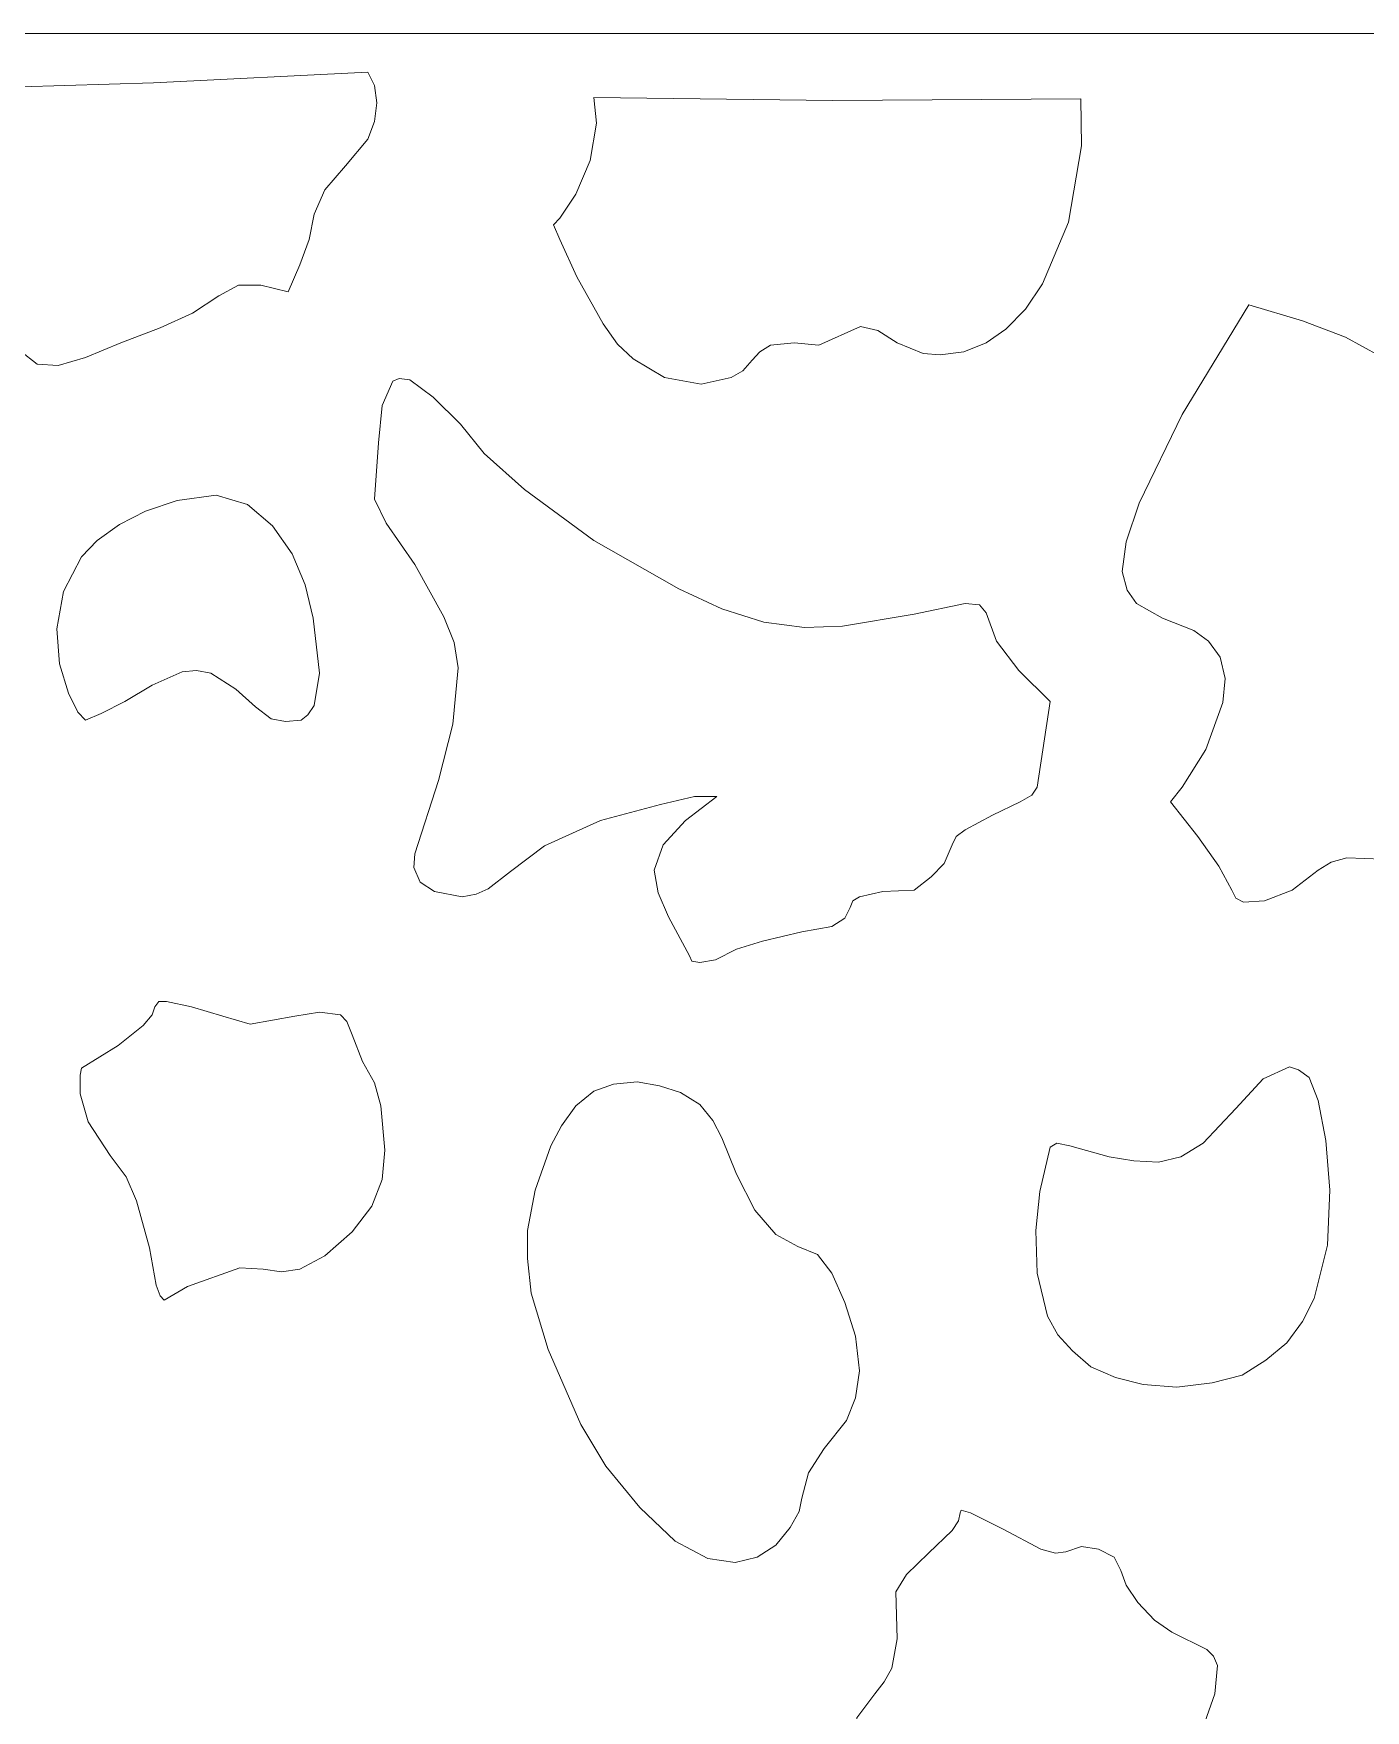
# Model space of a CAD drawing. Header units: centimetres. Extents: x 14.6 to 27.5, y -9.5 to 9.4.
# Drawn here: x 16.369 to 18.731, y 6.43 to 9.406 of the extents above; entities that cross this region are included whole.
import ezdxf

# ---------------------------------------------------------------- set-up
doc = ezdxf.new("R2010")
doc.units = ezdxf.units.CM
doc.header["$MEASUREMENT"] = 0
doc.layers.add('layer 1', color=7, linetype='Continuous')

msp = doc.modelspace()

# ---------------------------------------------------------------- linework, layer by layer
at = {"layer": 'layer 1', "color": 7, "lineweight": 9}
for points, knots in [([(20.90325, -9.49904), (20.90325, -9.49904), (14.60139, -9.50001), (14.60139, -9.50001), (14.60139, -9.50001), (14.60139, -9.50001), (14.60139, 9.40559), (14.60139, 9.40559), (14.60139, 9.40559), (14.60139, 9.40559), (20.90325, 9.40559), (20.90325, 9.40559), (20.90325, 9.40559), (20.90325, 9.40559), (20.90325, -9.49904), (20.90325, -9.49904)], [0, 0, 0, 0, 0.2, 0.2, 0.2, 0.2, 0.4, 0.4, 0.4, 0.4, 0.6, 0.6, 0.6, 0.6, 1, 1, 1, 1]), ([(16.96179, 9.33722), (16.96179, 9.33722), (16.97334, 9.31339), (16.97334, 9.31339), (16.97334, 9.31339), (16.97334, 9.31339), (16.97789, 9.2824), (16.97789, 9.2824), (16.97789, 9.2824), (16.97789, 9.2824), (16.97334, 9.24927), (16.97334, 9.24927), (16.97334, 9.24927), (16.97334, 9.24927), (16.96179, 9.21828), (16.96179, 9.21828), (16.96179, 9.21828), (16.96179, 9.21828), (16.92222, 9.17082), (16.92222, 9.17082), (16.92222, 9.17082), (16.92222, 9.17082), (16.88511, 9.12801), (16.88511, 9.12801), (16.88511, 9.12801), (16.88511, 9.12801), (16.86656, 9.08521), (16.86656, 9.08521), (16.86656, 9.08521), (16.86656, 9.08521), (16.85745, 9.04007), (16.85745, 9.04007), (16.85745, 9.04007), (16.85745, 9.04007), (16.841, 8.99494), (16.841, 8.99494), (16.841, 8.99494), (16.841, 8.99494), (16.82034, 8.94748), (16.82034, 8.94748), (16.82034, 8.94748), (16.82034, 8.94748), (16.77168, 8.9593), (16.77168, 8.9593), (16.77168, 8.9593), (16.77168, 8.9593), (16.73212, 8.9593), (16.73212, 8.9593), (16.73212, 8.9593), (16.73212, 8.9593), (16.69746, 8.94031), (16.69746, 8.94031), (16.69746, 8.94031), (16.69746, 8.94031), (16.65089, 8.90932), (16.65089, 8.90932), (16.65089, 8.90932), (16.65089, 8.90932), (16.59313, 8.88317), (16.59313, 8.88317), (16.59313, 8.88317), (16.59313, 8.88317), (16.52346, 8.85702), (16.52346, 8.85702), (16.52346, 8.85702), (16.52346, 8.85702), (16.46079, 8.83087), (16.46079, 8.83087), (16.46079, 8.83087), (16.46079, 8.83087), (16.41212, 8.81673), (16.41212, 8.81673), (16.41212, 8.81673), (16.41212, 8.81673), (16.37501, 8.81906), (16.37501, 8.81906), (16.37501, 8.81906), (16.37501, 8.81906), (16.3449, 8.84288), (16.3449, 8.84288), (16.3449, 8.84288), (16.3449, 8.84288), (16.31725, 8.8762), (16.31725, 8.8762), (16.31725, 8.8762), (16.31725, 8.8762), (16.29624, 8.91416), (16.29624, 8.91416), (16.29624, 8.91416), (16.29624, 8.91416), (16.28714, 8.95213), (16.28714, 8.95213), (16.28714, 8.95213), (16.28714, 8.95213), (16.26613, 9.30855), (16.26613, 9.30855), (16.26613, 9.30855), (16.26613, 9.30855), (16.58122, 9.31804), (16.58122, 9.31804), (16.58122, 9.31804), (16.58122, 9.31804), (16.96179, 9.33722), (16.96179, 9.33722)], [0, 0, 0, 0, 0.037037, 0.037037, 0.037037, 0.037037, 0.0740741, 0.0740741, 0.0740741, 0.0740741, 0.1111111, 0.1111111, 0.1111111, 0.1111111, 0.1481481, 0.1481481, 0.1481481, 0.1481481, 0.1851852, 0.1851852, 0.1851852, 0.1851852, 0.2222222, 0.2222222, 0.2222222, 0.2222222, 0.2592593, 0.2592593, 0.2592593, 0.2592593, 0.2962963, 0.2962963, 0.2962963, 0.2962963, 0.3333333, 0.3333333, 0.3333333, 0.3333333, 0.3703704, 0.3703704, 0.3703704, 0.3703704, 0.4074074, 0.4074074, 0.4074074, 0.4074074, 0.4444444, 0.4444444, 0.4444444, 0.4444444, 0.4814815, 0.4814815, 0.4814815, 0.4814815, 0.5185185, 0.5185185, 0.5185185, 0.5185185, 0.5555556, 0.5555556, 0.5555556, 0.5555556, 0.5925926, 0.5925926, 0.5925926, 0.5925926, 0.6296296, 0.6296296, 0.6296296, 0.6296296, 0.6666667, 0.6666667, 0.6666667, 0.6666667, 0.7037037, 0.7037037, 0.7037037, 0.7037037, 0.7407407, 0.7407407, 0.7407407, 0.7407407, 0.7777778, 0.7777778, 0.7777778, 0.7777778, 0.8148148, 0.8148148, 0.8148148, 0.8148148, 0.8518519, 0.8518519, 0.8518519, 0.8518519, 0.8888889, 0.8888889, 0.8888889, 0.8888889, 0.9259259, 0.9259259, 0.9259259, 0.9259259, 1, 1, 1, 1]), ([(18.22636, 9.28976), (18.22636, 9.28976), (18.22776, 9.20647), (18.22776, 9.20647), (18.22776, 9.20647), (18.22776, 9.20647), (18.2043, 9.07107), (18.2043, 9.07107), (18.2043, 9.07107), (18.2043, 9.07107), (18.15809, 8.96162), (18.15809, 8.96162), (18.15809, 8.96162), (18.15809, 8.96162), (18.12798, 8.91649), (18.12798, 8.91649), (18.12798, 8.91649), (18.12798, 8.91649), (18.09332, 8.88085), (18.09332, 8.88085), (18.09332, 8.88085), (18.09332, 8.88085), (18.05831, 8.85702), (18.05831, 8.85702), (18.05831, 8.85702), (18.05831, 8.85702), (18.0191, 8.84056), (18.0191, 8.84056), (18.0191, 8.84056), (18.0191, 8.84056), (17.97708, 8.83571), (17.97708, 8.83571), (17.97708, 8.83571), (17.97708, 8.83571), (17.94698, 8.83804), (17.94698, 8.83804), (17.94698, 8.83804), (17.94698, 8.83804), (17.90076, 8.85702), (17.90076, 8.85702), (17.90076, 8.85702), (17.90076, 8.85702), (17.8661, 8.87852), (17.8661, 8.87852), (17.8661, 8.87852), (17.8661, 8.87852), (17.83564, 8.88569), (17.83564, 8.88569), (17.83564, 8.88569), (17.83564, 8.88569), (17.76142, 8.85237), (17.76142, 8.85237), (17.76142, 8.85237), (17.76142, 8.85237), (17.71766, 8.85702), (17.71766, 8.85702), (17.71766, 8.85702), (17.71766, 8.85702), (17.67565, 8.85237), (17.67565, 8.85237), (17.67565, 8.85237), (17.67565, 8.85237), (17.65709, 8.84056), (17.65709, 8.84056), (17.65709, 8.84056), (17.65709, 8.84056), (17.64344, 8.82622), (17.64344, 8.82622), (17.64344, 8.82622), (17.64344, 8.82622), (17.62698, 8.80724), (17.62698, 8.80724), (17.62698, 8.80724), (17.62698, 8.80724), (17.60633, 8.79523), (17.60633, 8.79523), (17.60633, 8.79523), (17.60633, 8.79523), (17.55276, 8.78341), (17.55276, 8.78341), (17.55276, 8.78341), (17.55276, 8.78341), (17.48799, 8.79523), (17.48799, 8.79523), (17.48799, 8.79523), (17.48799, 8.79523), (17.43232, 8.82855), (17.43232, 8.82855), (17.43232, 8.82855), (17.43232, 8.82855), (17.40467, 8.8547), (17.40467, 8.8547), (17.40467, 8.8547), (17.40467, 8.8547), (17.37911, 8.89034), (17.37911, 8.89034), (17.37911, 8.89034), (17.37911, 8.89034), (17.33254, 8.97363), (17.33254, 8.97363), (17.33254, 8.97363), (17.33254, 8.97363), (17.30244, 9.04007), (17.30244, 9.04007), (17.30244, 9.04007), (17.30244, 9.04007), (17.29088, 9.06622), (17.29088, 9.06622), (17.29088, 9.06622), (17.29088, 9.06622), (17.30244, 9.07804), (17.30244, 9.07804), (17.30244, 9.07804), (17.30244, 9.07804), (17.33044, 9.12085), (17.33044, 9.12085), (17.33044, 9.12085), (17.33044, 9.12085), (17.356, 9.18032), (17.356, 9.18032), (17.356, 9.18032), (17.356, 9.18032), (17.36755, 9.24676), (17.36755, 9.24676), (17.36755, 9.24676), (17.36755, 9.24676), (17.36265, 9.29189), (17.36265, 9.29189), (17.36265, 9.29189), (17.36265, 9.29189), (17.78663, 9.28685), (17.78663, 9.28685), (17.78663, 9.28685), (17.78663, 9.28685), (18.22636, 9.28976), (18.22636, 9.28976)], [0, 0, 0, 0, 0.0285714, 0.0285714, 0.0285714, 0.0285714, 0.0571429, 0.0571429, 0.0571429, 0.0571429, 0.0857143, 0.0857143, 0.0857143, 0.0857143, 0.1142857, 0.1142857, 0.1142857, 0.1142857, 0.1428571, 0.1428571, 0.1428571, 0.1428571, 0.1714286, 0.1714286, 0.1714286, 0.1714286, 0.2, 0.2, 0.2, 0.2, 0.2285714, 0.2285714, 0.2285714, 0.2285714, 0.2571429, 0.2571429, 0.2571429, 0.2571429, 0.2857143, 0.2857143, 0.2857143, 0.2857143, 0.3142857, 0.3142857, 0.3142857, 0.3142857, 0.3428571, 0.3428571, 0.3428571, 0.3428571, 0.3714286, 0.3714286, 0.3714286, 0.3714286, 0.4, 0.4, 0.4, 0.4, 0.4285714, 0.4285714, 0.4285714, 0.4285714, 0.4571429, 0.4571429, 0.4571429, 0.4571429, 0.4857143, 0.4857143, 0.4857143, 0.4857143, 0.5142857, 0.5142857, 0.5142857, 0.5142857, 0.5428571, 0.5428571, 0.5428571, 0.5428571, 0.5714286, 0.5714286, 0.5714286, 0.5714286, 0.6, 0.6, 0.6, 0.6, 0.6285714, 0.6285714, 0.6285714, 0.6285714, 0.6571429, 0.6571429, 0.6571429, 0.6571429, 0.6857143, 0.6857143, 0.6857143, 0.6857143, 0.7142857, 0.7142857, 0.7142857, 0.7142857, 0.7428571, 0.7428571, 0.7428571, 0.7428571, 0.7714286, 0.7714286, 0.7714286, 0.7714286, 0.8, 0.8, 0.8, 0.8, 0.8285714, 0.8285714, 0.8285714, 0.8285714, 0.8571429, 0.8571429, 0.8571429, 0.8571429, 0.8857143, 0.8857143, 0.8857143, 0.8857143, 0.9142857, 0.9142857, 0.9142857, 0.9142857, 0.9428571, 0.9428571, 0.9428571, 0.9428571, 1, 1, 1, 1]), ([(18.47353, 8.29915), (18.47353, 8.29915), (18.45252, 8.32763), (18.45252, 8.32763), (18.45252, 8.32763), (18.45252, 8.32763), (18.42697, 8.34661), (18.42697, 8.34661), (18.42697, 8.34661), (18.42697, 8.34661), (18.3713, 8.36811), (18.3713, 8.36811), (18.3713, 8.36811), (18.3713, 8.36811), (18.32509, 8.39426), (18.32509, 8.39426), (18.32509, 8.39426), (18.32509, 8.39426), (18.30863, 8.41789), (18.30863, 8.41789), (18.30863, 8.41789), (18.30863, 8.41789), (18.29953, 8.45121), (18.29953, 8.45121), (18.29953, 8.45121), (18.29953, 8.45121), (18.30653, 8.50351), (18.30653, 8.50351), (18.30653, 8.50351), (18.30653, 8.50351), (18.32964, 8.57247), (18.32964, 8.57247), (18.32964, 8.57247), (18.32964, 8.57247), (18.40631, 8.72937), (18.40631, 8.72937), (18.40631, 8.72937), (18.40631, 8.72937), (18.5243, 8.92424), (18.5243, 8.92424), (18.5243, 8.92424), (18.5243, 8.92424), (18.61952, 8.89557), (18.61952, 8.89557), (18.61952, 8.89557), (18.61952, 8.89557), (18.69585, 8.86709), (18.69585, 8.86709), (18.69585, 8.86709), (18.69585, 8.86709), (18.75641, 8.83378), (18.75641, 8.83378), (18.75641, 8.83378), (18.75641, 8.83378), (18.79352, 8.79581), (18.79352, 8.79581), (18.79352, 8.79581), (18.79352, 8.79581), (18.83274, 8.75068), (18.83274, 8.75068), (18.83274, 8.75068), (18.83274, 8.75068), (18.86074, 8.69121), (18.86074, 8.69121), (18.86074, 8.69121), (18.86074, 8.69121), (18.86985, 8.62477), (18.86985, 8.62477), (18.86985, 8.62477), (18.86985, 8.62477), (18.86985, 8.29431), (18.86985, 8.29431), (18.86985, 8.29431), (18.86985, 8.29431), (18.86985, 8.22554), (18.86985, 8.22554), (18.86985, 8.22554), (18.86985, 8.22554), (18.86284, 8.17324), (18.86284, 8.17324), (18.86284, 8.17324), (18.86284, 8.17324), (18.84429, 8.13993), (18.84429, 8.13993), (18.84429, 8.13993), (18.84429, 8.13993), (18.83274, 8.13276), (18.83274, 8.13276), (18.83274, 8.13276), (18.83274, 8.13276), (18.81663, 8.13276), (18.81663, 8.13276), (18.81663, 8.13276), (18.81663, 8.13276), (18.79107, 8.1376), (18.79107, 8.1376), (18.79107, 8.1376), (18.79107, 8.1376), (18.80018, 8.12579), (18.80018, 8.12579), (18.80018, 8.12579), (18.80018, 8.12579), (18.80963, 8.08763), (18.80963, 8.08763), (18.80963, 8.08763), (18.80963, 8.08763), (18.82818, 8.03784), (18.82818, 8.03784), (18.82818, 8.03784), (18.82818, 8.03784), (18.85584, 7.98787), (18.85584, 7.98787), (18.85584, 7.98787), (18.85584, 7.98787), (18.87685, 7.94506), (18.87685, 7.94506), (18.87685, 7.94506), (18.87685, 7.94506), (18.8744, 7.93072), (18.8744, 7.93072), (18.8744, 7.93072), (18.8744, 7.93072), (18.86074, 7.92608), (18.86074, 7.92608), (18.86074, 7.92608), (18.86074, 7.92608), (18.81663, 7.93072), (18.81663, 7.93072), (18.81663, 7.93072), (18.81663, 7.93072), (18.76096, 7.94041), (18.76096, 7.94041), (18.76096, 7.94041), (18.76096, 7.94041), (18.6983, 7.94273), (18.6983, 7.94273), (18.6983, 7.94273), (18.6983, 7.94273), (18.67064, 7.93557), (18.67064, 7.93557), (18.67064, 7.93557), (18.67064, 7.93557), (18.64718, 7.92123), (18.64718, 7.92123), (18.64718, 7.92123), (18.64718, 7.92123), (18.60097, 7.88559), (18.60097, 7.88559), (18.60097, 7.88559), (18.60097, 7.88559), (18.5523, 7.86661), (18.5523, 7.86661), (18.5523, 7.86661), (18.5523, 7.86661), (18.51519, 7.86428), (18.51519, 7.86428), (18.51519, 7.86428), (18.51519, 7.86428), (18.50119, 7.87145), (18.50119, 7.87145), (18.50119, 7.87145), (18.50119, 7.87145), (18.49419, 7.88559), (18.49419, 7.88559), (18.49419, 7.88559), (18.49419, 7.88559), (18.47108, 7.9284), (18.47108, 7.9284), (18.47108, 7.9284), (18.47108, 7.9284), (18.43397, 7.9807), (18.43397, 7.9807), (18.43397, 7.9807), (18.43397, 7.9807), (18.3853, 8.04249), (18.3853, 8.04249), (18.3853, 8.04249), (18.3853, 8.04249), (18.40631, 8.06864), (18.40631, 8.06864), (18.40631, 8.06864), (18.40631, 8.06864), (18.44797, 8.13528), (18.44797, 8.13528), (18.44797, 8.13528), (18.44797, 8.13528), (18.47808, 8.21838), (18.47808, 8.21838), (18.47808, 8.21838), (18.47808, 8.21838), (18.48263, 8.26119), (18.48263, 8.26119), (18.48263, 8.26119), (18.48263, 8.26119), (18.47353, 8.29915), (18.47353, 8.29915)], [0, 0, 0, 0, 0.02, 0.02, 0.02, 0.02, 0.04, 0.04, 0.04, 0.04, 0.06, 0.06, 0.06, 0.06, 0.08, 0.08, 0.08, 0.08, 0.1, 0.1, 0.1, 0.1, 0.12, 0.12, 0.12, 0.12, 0.14, 0.14, 0.14, 0.14, 0.16, 0.16, 0.16, 0.16, 0.18, 0.18, 0.18, 0.18, 0.2, 0.2, 0.2, 0.2, 0.22, 0.22, 0.22, 0.22, 0.24, 0.24, 0.24, 0.24, 0.26, 0.26, 0.26, 0.26, 0.28, 0.28, 0.28, 0.28, 0.3, 0.3, 0.3, 0.3, 0.32, 0.32, 0.32, 0.32, 0.34, 0.34, 0.34, 0.34, 0.36, 0.36, 0.36, 0.36, 0.38, 0.38, 0.38, 0.38, 0.4, 0.4, 0.4, 0.4, 0.42, 0.42, 0.42, 0.42, 0.44, 0.44, 0.44, 0.44, 0.46, 0.46, 0.46, 0.46, 0.48, 0.48, 0.48, 0.48, 0.5, 0.5, 0.5, 0.5, 0.52, 0.52, 0.52, 0.52, 0.54, 0.54, 0.54, 0.54, 0.56, 0.56, 0.56, 0.56, 0.58, 0.58, 0.58, 0.58, 0.6, 0.6, 0.6, 0.6, 0.62, 0.62, 0.62, 0.62, 0.64, 0.64, 0.64, 0.64, 0.66, 0.66, 0.66, 0.66, 0.68, 0.68, 0.68, 0.68, 0.7, 0.7, 0.7, 0.7, 0.72, 0.72, 0.72, 0.72, 0.74, 0.74, 0.74, 0.74, 0.76, 0.76, 0.76, 0.76, 0.78, 0.78, 0.78, 0.78, 0.8, 0.8, 0.8, 0.8, 0.82, 0.82, 0.82, 0.82, 0.84, 0.84, 0.84, 0.84, 0.86, 0.86, 0.86, 0.86, 0.88, 0.88, 0.88, 0.88, 0.9, 0.9, 0.9, 0.9, 0.92, 0.92, 0.92, 0.92, 0.94, 0.94, 0.94, 0.94, 0.96, 0.96, 0.96, 0.96, 1, 1, 1, 1]), ([(16.97334, 8.57964), (16.97334, 8.57964), (16.99399, 8.53683), (16.99399, 8.53683), (16.99399, 8.53683), (16.99399, 8.53683), (17.04511, 8.46322), (17.04511, 8.46322), (17.04511, 8.46322), (17.04511, 8.46322), (17.09622, 8.37043), (17.09622, 8.37043), (17.09622, 8.37043), (17.09622, 8.37043), (17.11478, 8.3253), (17.11478, 8.3253), (17.11478, 8.3253), (17.11478, 8.3253), (17.12178, 8.28017), (17.12178, 8.28017), (17.12178, 8.28017), (17.12178, 8.28017), (17.11233, 8.18041), (17.11233, 8.18041), (17.11233, 8.18041), (17.11233, 8.18041), (17.08677, 8.08046), (17.08677, 8.08046), (17.08677, 8.08046), (17.08677, 8.08046), (17.04511, 7.9499), (17.04511, 7.9499), (17.04511, 7.9499), (17.04511, 7.9499), (17.04301, 7.92608), (17.04301, 7.92608), (17.04301, 7.92608), (17.04301, 7.92608), (17.05456, 7.89993), (17.05456, 7.89993), (17.05456, 7.89993), (17.05456, 7.89993), (17.07977, 7.88327), (17.07977, 7.88327), (17.07977, 7.88327), (17.07977, 7.88327), (17.12878, 7.87378), (17.12878, 7.87378), (17.12878, 7.87378), (17.12878, 7.87378), (17.15399, 7.87862), (17.15399, 7.87862), (17.15399, 7.87862), (17.15399, 7.87862), (17.175, 7.88811), (17.175, 7.88811), (17.175, 7.88811), (17.175, 7.88811), (17.21456, 7.91891), (17.21456, 7.91891), (17.21456, 7.91891), (17.21456, 7.91891), (17.27478, 7.96404), (17.27478, 7.96404), (17.27478, 7.96404), (17.27478, 7.96404), (17.37456, 8.00918), (17.37456, 8.00918), (17.37456, 8.00918), (17.37456, 8.00918), (17.48099, 8.03784), (17.48099, 8.03784), (17.48099, 8.03784), (17.48099, 8.03784), (17.54121, 8.05198), (17.54121, 8.05198), (17.54121, 8.05198), (17.54121, 8.05198), (17.58077, 8.05198), (17.58077, 8.05198), (17.58077, 8.05198), (17.58077, 8.05198), (17.5251, 8.00918), (17.5251, 8.00918), (17.5251, 8.00918), (17.5251, 8.00918), (17.48554, 7.96637), (17.48554, 7.96637), (17.48554, 7.96637), (17.48554, 7.96637), (17.46943, 7.92123), (17.46943, 7.92123), (17.46943, 7.92123), (17.46943, 7.92123), (17.47644, 7.88094), (17.47644, 7.88094), (17.47644, 7.88094), (17.47644, 7.88094), (17.49499, 7.83813), (17.49499, 7.83813), (17.49499, 7.83813), (17.49499, 7.83813), (17.5321, 7.76917), (17.5321, 7.76917), (17.5321, 7.76917), (17.5321, 7.76917), (17.53665, 7.75968), (17.53665, 7.75968), (17.53665, 7.75968), (17.53665, 7.75968), (17.55066, 7.75736), (17.55066, 7.75736), (17.55066, 7.75736), (17.55066, 7.75736), (17.57832, 7.76201), (17.57832, 7.76201), (17.57832, 7.76201), (17.57832, 7.76201), (17.61543, 7.78118), (17.61543, 7.78118), (17.61543, 7.78118), (17.61543, 7.78118), (17.66199, 7.79533), (17.66199, 7.79533), (17.66199, 7.79533), (17.66199, 7.79533), (17.73131, 7.81198), (17.73131, 7.81198), (17.73131, 7.81198), (17.73131, 7.81198), (17.78488, 7.82148), (17.78488, 7.82148), (17.78488, 7.82148), (17.78488, 7.82148), (17.80798, 7.83581), (17.80798, 7.83581), (17.80798, 7.83581), (17.80798, 7.83581), (17.81709, 7.85479), (17.81709, 7.85479), (17.81709, 7.85479), (17.81709, 7.85479), (17.82199, 7.86661), (17.82199, 7.86661), (17.82199, 7.86661), (17.82199, 7.86661), (17.83354, 7.87378), (17.83354, 7.87378), (17.83354, 7.87378), (17.83354, 7.87378), (17.8752, 7.88327), (17.8752, 7.88327), (17.8752, 7.88327), (17.8752, 7.88327), (17.93087, 7.88559), (17.93087, 7.88559), (17.93087, 7.88559), (17.93087, 7.88559), (17.96098, 7.90942), (17.96098, 7.90942), (17.96098, 7.90942), (17.96098, 7.90942), (17.98409, 7.93324), (17.98409, 7.93324), (17.98409, 7.93324), (17.98409, 7.93324), (17.99809, 7.96637), (17.99809, 7.96637), (17.99809, 7.96637), (17.99809, 7.96637), (18.00509, 7.9807), (18.00509, 7.9807), (18.00509, 7.9807), (18.00509, 7.9807), (18.0212, 7.99252), (18.0212, 7.99252), (18.0212, 7.99252), (18.0212, 7.99252), (18.06986, 8.01867), (18.06986, 8.01867), (18.06986, 8.01867), (18.06986, 8.01867), (18.11853, 8.04249), (18.11853, 8.04249), (18.11853, 8.04249), (18.11853, 8.04249), (18.13953, 8.05431), (18.13953, 8.05431), (18.13953, 8.05431), (18.13953, 8.05431), (18.14863, 8.06864), (18.14863, 8.06864), (18.14863, 8.06864), (18.14863, 8.06864), (18.17209, 8.2207), (18.17209, 8.2207), (18.17209, 8.2207), (18.17209, 8.2207), (18.11643, 8.27533), (18.11643, 8.27533), (18.11643, 8.27533), (18.11643, 8.27533), (18.07686, 8.32763), (18.07686, 8.32763), (18.07686, 8.32763), (18.07686, 8.32763), (18.05831, 8.3776), (18.05831, 8.3776), (18.05831, 8.3776), (18.05831, 8.3776), (18.04675, 8.39174), (18.04675, 8.39174), (18.04675, 8.39174), (18.04675, 8.39174), (18.0212, 8.39426), (18.0212, 8.39426), (18.0212, 8.39426), (18.0212, 8.39426), (17.93087, 8.37528), (17.93087, 8.37528), (17.93087, 8.37528), (17.93087, 8.37528), (17.80343, 8.35378), (17.80343, 8.35378), (17.80343, 8.35378), (17.80343, 8.35378), (17.73621, 8.35145), (17.73621, 8.35145), (17.73621, 8.35145), (17.73621, 8.35145), (17.66409, 8.36094), (17.66409, 8.36094), (17.66409, 8.36094), (17.66409, 8.36094), (17.58987, 8.38477), (17.58987, 8.38477), (17.58987, 8.38477), (17.58987, 8.38477), (17.51355, 8.42041), (17.51355, 8.42041), (17.51355, 8.42041), (17.51355, 8.42041), (17.36265, 8.50583), (17.36265, 8.50583), (17.36265, 8.50583), (17.36265, 8.50583), (17.23977, 8.59629), (17.23977, 8.59629), (17.23977, 8.59629), (17.23977, 8.59629), (17.168, 8.66041), (17.168, 8.66041), (17.168, 8.66041), (17.168, 8.66041), (17.12633, 8.71271), (17.12633, 8.71271), (17.12633, 8.71271), (17.12633, 8.71271), (17.07767, 8.76017), (17.07767, 8.76017), (17.07767, 8.76017), (17.07767, 8.76017), (17.03601, 8.79116), (17.03601, 8.79116), (17.03601, 8.79116), (17.03601, 8.79116), (17.01745, 8.79349), (17.01745, 8.79349), (17.01745, 8.79349), (17.01745, 8.79349), (17.0059, 8.78864), (17.0059, 8.78864), (17.0059, 8.78864), (17.0059, 8.78864), (16.98734, 8.74584), (16.98734, 8.74584), (16.98734, 8.74584), (16.98734, 8.74584), (16.98034, 8.67939), (16.98034, 8.67939), (16.98034, 8.67939), (16.98034, 8.67939), (16.97334, 8.57964), (16.97334, 8.57964)], [0, 0, 0, 0, 0.0138889, 0.0138889, 0.0138889, 0.0138889, 0.0277778, 0.0277778, 0.0277778, 0.0277778, 0.0416667, 0.0416667, 0.0416667, 0.0416667, 0.0555556, 0.0555556, 0.0555556, 0.0555556, 0.0694444, 0.0694444, 0.0694444, 0.0694444, 0.0833333, 0.0833333, 0.0833333, 0.0833333, 0.0972222, 0.0972222, 0.0972222, 0.0972222, 0.1111111, 0.1111111, 0.1111111, 0.1111111, 0.125, 0.125, 0.125, 0.125, 0.1388889, 0.1388889, 0.1388889, 0.1388889, 0.1527778, 0.1527778, 0.1527778, 0.1527778, 0.1666667, 0.1666667, 0.1666667, 0.1666667, 0.1805556, 0.1805556, 0.1805556, 0.1805556, 0.1944444, 0.1944444, 0.1944444, 0.1944444, 0.2083333, 0.2083333, 0.2083333, 0.2083333, 0.2222222, 0.2222222, 0.2222222, 0.2222222, 0.2361111, 0.2361111, 0.2361111, 0.2361111, 0.25, 0.25, 0.25, 0.25, 0.2638889, 0.2638889, 0.2638889, 0.2638889, 0.2777778, 0.2777778, 0.2777778, 0.2777778, 0.2916667, 0.2916667, 0.2916667, 0.2916667, 0.3055556, 0.3055556, 0.3055556, 0.3055556, 0.3194444, 0.3194444, 0.3194444, 0.3194444, 0.3333333, 0.3333333, 0.3333333, 0.3333333, 0.3472222, 0.3472222, 0.3472222, 0.3472222, 0.3611111, 0.3611111, 0.3611111, 0.3611111, 0.375, 0.375, 0.375, 0.375, 0.3888889, 0.3888889, 0.3888889, 0.3888889, 0.4027778, 0.4027778, 0.4027778, 0.4027778, 0.4166667, 0.4166667, 0.4166667, 0.4166667, 0.4305556, 0.4305556, 0.4305556, 0.4305556, 0.4444444, 0.4444444, 0.4444444, 0.4444444, 0.4583333, 0.4583333, 0.4583333, 0.4583333, 0.4722222, 0.4722222, 0.4722222, 0.4722222, 0.4861111, 0.4861111, 0.4861111, 0.4861111, 0.5, 0.5, 0.5, 0.5, 0.5138889, 0.5138889, 0.5138889, 0.5138889, 0.5277778, 0.5277778, 0.5277778, 0.5277778, 0.5416667, 0.5416667, 0.5416667, 0.5416667, 0.5555556, 0.5555556, 0.5555556, 0.5555556, 0.5694444, 0.5694444, 0.5694444, 0.5694444, 0.5833333, 0.5833333, 0.5833333, 0.5833333, 0.5972222, 0.5972222, 0.5972222, 0.5972222, 0.6111111, 0.6111111, 0.6111111, 0.6111111, 0.625, 0.625, 0.625, 0.625, 0.6388889, 0.6388889, 0.6388889, 0.6388889, 0.6527778, 0.6527778, 0.6527778, 0.6527778, 0.6666667, 0.6666667, 0.6666667, 0.6666667, 0.6805556, 0.6805556, 0.6805556, 0.6805556, 0.6944444, 0.6944444, 0.6944444, 0.6944444, 0.7083333, 0.7083333, 0.7083333, 0.7083333, 0.7222222, 0.7222222, 0.7222222, 0.7222222, 0.7361111, 0.7361111, 0.7361111, 0.7361111, 0.75, 0.75, 0.75, 0.75, 0.7638889, 0.7638889, 0.7638889, 0.7638889, 0.7777778, 0.7777778, 0.7777778, 0.7777778, 0.7916667, 0.7916667, 0.7916667, 0.7916667, 0.8055556, 0.8055556, 0.8055556, 0.8055556, 0.8194444, 0.8194444, 0.8194444, 0.8194444, 0.8333333, 0.8333333, 0.8333333, 0.8333333, 0.8472222, 0.8472222, 0.8472222, 0.8472222, 0.8611111, 0.8611111, 0.8611111, 0.8611111, 0.875, 0.875, 0.875, 0.875, 0.8888889, 0.8888889, 0.8888889, 0.8888889, 0.9027778, 0.9027778, 0.9027778, 0.9027778, 0.9166667, 0.9166667, 0.9166667, 0.9166667, 0.9305556, 0.9305556, 0.9305556, 0.9305556, 0.9444444, 0.9444444, 0.9444444, 0.9444444, 0.9583333, 0.9583333, 0.9583333, 0.9583333, 0.9722222, 0.9722222, 0.9722222, 0.9722222, 1, 1, 1, 1]), ([(16.46079, 8.18738), (16.46079, 8.18738), (16.4888, 8.19939), (16.4888, 8.19939), (16.4888, 8.19939), (16.4888, 8.19939), (16.53046, 8.2207), (16.53046, 8.2207), (16.53046, 8.2207), (16.53046, 8.2207), (16.57912, 8.24918), (16.57912, 8.24918), (16.57912, 8.24918), (16.57912, 8.24918), (16.63234, 8.273), (16.63234, 8.273), (16.63234, 8.273), (16.63234, 8.273), (16.6579, 8.27533), (16.6579, 8.27533), (16.6579, 8.27533), (16.6579, 8.27533), (16.68345, 8.27068), (16.68345, 8.27068), (16.68345, 8.27068), (16.68345, 8.27068), (16.72757, 8.2422), (16.72757, 8.2422), (16.72757, 8.2422), (16.72757, 8.2422), (16.76223, 8.21121), (16.76223, 8.21121), (16.76223, 8.21121), (16.76223, 8.21121), (16.79023, 8.1899), (16.79023, 8.1899), (16.79023, 8.1899), (16.79023, 8.1899), (16.81544, 8.18506), (16.81544, 8.18506), (16.81544, 8.18506), (16.81544, 8.18506), (16.84345, 8.18738), (16.84345, 8.18738), (16.84345, 8.18738), (16.84345, 8.18738), (16.855, 8.19688), (16.855, 8.19688), (16.855, 8.19688), (16.855, 8.19688), (16.86656, 8.21353), (16.86656, 8.21353), (16.86656, 8.21353), (16.86656, 8.21353), (16.87601, 8.27068), (16.87601, 8.27068), (16.87601, 8.27068), (16.87601, 8.27068), (16.86446, 8.36811), (16.86446, 8.36811), (16.86446, 8.36811), (16.86446, 8.36811), (16.85045, 8.42758), (16.85045, 8.42758), (16.85045, 8.42758), (16.85045, 8.42758), (16.82735, 8.4822), (16.82735, 8.4822), (16.82735, 8.4822), (16.82735, 8.4822), (16.79234, 8.53198), (16.79234, 8.53198), (16.79234, 8.53198), (16.79234, 8.53198), (16.74822, 8.57014), (16.74822, 8.57014), (16.74822, 8.57014), (16.74822, 8.57014), (16.69291, 8.58661), (16.69291, 8.58661), (16.69291, 8.58661), (16.69291, 8.58661), (16.62324, 8.57712), (16.62324, 8.57712), (16.62324, 8.57712), (16.62324, 8.57712), (16.56757, 8.55813), (16.56757, 8.55813), (16.56757, 8.55813), (16.56757, 8.55813), (16.52101, 8.5345), (16.52101, 8.5345), (16.52101, 8.5345), (16.52101, 8.5345), (16.48179, 8.50583), (16.48179, 8.50583), (16.48179, 8.50583), (16.48179, 8.50583), (16.45379, 8.47736), (16.45379, 8.47736), (16.45379, 8.47736), (16.45379, 8.47736), (16.42158, 8.41557), (16.42158, 8.41557), (16.42158, 8.41557), (16.42158, 8.41557), (16.41002, 8.34913), (16.41002, 8.34913), (16.41002, 8.34913), (16.41002, 8.34913), (16.41457, 8.28734), (16.41457, 8.28734), (16.41457, 8.28734), (16.41457, 8.28734), (16.43068, 8.23504), (16.43068, 8.23504), (16.43068, 8.23504), (16.43068, 8.23504), (16.44713, 8.20172), (16.44713, 8.20172), (16.44713, 8.20172), (16.44713, 8.20172), (16.46079, 8.18738), (16.46079, 8.18738)], [0, 0, 0, 0, 0.03125, 0.03125, 0.03125, 0.03125, 0.0625, 0.0625, 0.0625, 0.0625, 0.09375, 0.09375, 0.09375, 0.09375, 0.125, 0.125, 0.125, 0.125, 0.15625, 0.15625, 0.15625, 0.15625, 0.1875, 0.1875, 0.1875, 0.1875, 0.21875, 0.21875, 0.21875, 0.21875, 0.25, 0.25, 0.25, 0.25, 0.28125, 0.28125, 0.28125, 0.28125, 0.3125, 0.3125, 0.3125, 0.3125, 0.34375, 0.34375, 0.34375, 0.34375, 0.375, 0.375, 0.375, 0.375, 0.40625, 0.40625, 0.40625, 0.40625, 0.4375, 0.4375, 0.4375, 0.4375, 0.46875, 0.46875, 0.46875, 0.46875, 0.5, 0.5, 0.5, 0.5, 0.53125, 0.53125, 0.53125, 0.53125, 0.5625, 0.5625, 0.5625, 0.5625, 0.59375, 0.59375, 0.59375, 0.59375, 0.625, 0.625, 0.625, 0.625, 0.65625, 0.65625, 0.65625, 0.65625, 0.6875, 0.6875, 0.6875, 0.6875, 0.71875, 0.71875, 0.71875, 0.71875, 0.75, 0.75, 0.75, 0.75, 0.78125, 0.78125, 0.78125, 0.78125, 0.8125, 0.8125, 0.8125, 0.8125, 0.84375, 0.84375, 0.84375, 0.84375, 0.875, 0.875, 0.875, 0.875, 0.90625, 0.90625, 0.90625, 0.90625, 0.9375, 0.9375, 0.9375, 0.9375, 1, 1, 1, 1]), ([(16.60013, 7.15842), (16.60013, 7.15842), (16.59313, 7.16559), (16.59313, 7.16559), (16.59313, 7.16559), (16.59313, 7.16559), (16.58612, 7.18457), (16.58612, 7.18457), (16.58612, 7.18457), (16.58612, 7.18457), (16.57457, 7.25121), (16.57457, 7.25121), (16.57457, 7.25121), (16.57457, 7.25121), (16.55146, 7.33431), (16.55146, 7.33431), (16.55146, 7.33431), (16.55146, 7.33431), (16.53291, 7.37712), (16.53291, 7.37712), (16.53291, 7.37712), (16.53291, 7.37712), (16.5049, 7.41508), (16.5049, 7.41508), (16.5049, 7.41508), (16.5049, 7.41508), (16.46569, 7.47455), (16.46569, 7.47455), (16.46569, 7.47455), (16.46569, 7.47455), (16.45169, 7.52453), (16.45169, 7.52453), (16.45169, 7.52453), (16.45169, 7.52453), (16.45169, 7.55765), (16.45169, 7.55765), (16.45169, 7.55765), (16.45169, 7.55765), (16.45379, 7.56966), (16.45379, 7.56966), (16.45379, 7.56966), (16.45379, 7.56966), (16.5189, 7.60995), (16.5189, 7.60995), (16.5189, 7.60995), (16.5189, 7.60995), (16.56302, 7.64559), (16.56302, 7.64559), (16.56302, 7.64559), (16.56302, 7.64559), (16.57912, 7.66457), (16.57912, 7.66457), (16.57912, 7.66457), (16.57912, 7.66457), (16.58367, 7.67891), (16.58367, 7.67891), (16.58367, 7.67891), (16.58367, 7.67891), (16.59068, 7.6884), (16.59068, 7.6884), (16.59068, 7.6884), (16.59068, 7.6884), (16.60468, 7.6884), (16.60468, 7.6884), (16.60468, 7.6884), (16.60468, 7.6884), (16.64879, 7.67891), (16.64879, 7.67891), (16.64879, 7.67891), (16.64879, 7.67891), (16.70446, 7.66225), (16.70446, 7.66225), (16.70446, 7.66225), (16.70446, 7.66225), (16.75312, 7.64811), (16.75312, 7.64811), (16.75312, 7.64811), (16.75312, 7.64811), (16.8319, 7.66225), (16.8319, 7.66225), (16.8319, 7.66225), (16.8319, 7.66225), (16.87601, 7.66942), (16.87601, 7.66942), (16.87601, 7.66942), (16.87601, 7.66942), (16.91312, 7.66457), (16.91312, 7.66457), (16.91312, 7.66457), (16.91312, 7.66457), (16.92467, 7.65276), (16.92467, 7.65276), (16.92467, 7.65276), (16.92467, 7.65276), (16.93378, 7.62893), (16.93378, 7.62893), (16.93378, 7.62893), (16.93378, 7.62893), (16.95233, 7.58147), (16.95233, 7.58147), (16.95233, 7.58147), (16.95233, 7.58147), (16.97334, 7.54351), (16.97334, 7.54351), (16.97334, 7.54351), (16.97334, 7.54351), (16.98489, 7.50302), (16.98489, 7.50302), (16.98489, 7.50302), (16.98489, 7.50302), (16.99189, 7.42457), (16.99189, 7.42457), (16.99189, 7.42457), (16.99189, 7.42457), (16.98734, 7.37227), (16.98734, 7.37227), (16.98734, 7.37227), (16.98734, 7.37227), (16.96879, 7.32482), (16.96879, 7.32482), (16.96879, 7.32482), (16.96879, 7.32482), (16.93378, 7.27968), (16.93378, 7.27968), (16.93378, 7.27968), (16.93378, 7.27968), (16.88511, 7.23687), (16.88511, 7.23687), (16.88511, 7.23687), (16.88511, 7.23687), (16.841, 7.21324), (16.841, 7.21324), (16.841, 7.21324), (16.841, 7.21324), (16.80879, 7.2084), (16.80879, 7.2084), (16.80879, 7.2084), (16.80879, 7.2084), (16.77623, 7.21324), (16.77623, 7.21324), (16.77623, 7.21324), (16.77623, 7.21324), (16.73457, 7.21557), (16.73457, 7.21557), (16.73457, 7.21557), (16.73457, 7.21557), (16.64179, 7.18225), (16.64179, 7.18225), (16.64179, 7.18225), (16.64179, 7.18225), (16.60013, 7.15842), (16.60013, 7.15842)], [0, 0, 0, 0, 0.025641, 0.025641, 0.025641, 0.025641, 0.0512821, 0.0512821, 0.0512821, 0.0512821, 0.0769231, 0.0769231, 0.0769231, 0.0769231, 0.1025641, 0.1025641, 0.1025641, 0.1025641, 0.1282051, 0.1282051, 0.1282051, 0.1282051, 0.1538462, 0.1538462, 0.1538462, 0.1538462, 0.1794872, 0.1794872, 0.1794872, 0.1794872, 0.2051282, 0.2051282, 0.2051282, 0.2051282, 0.2307692, 0.2307692, 0.2307692, 0.2307692, 0.2564103, 0.2564103, 0.2564103, 0.2564103, 0.2820513, 0.2820513, 0.2820513, 0.2820513, 0.3076923, 0.3076923, 0.3076923, 0.3076923, 0.3333333, 0.3333333, 0.3333333, 0.3333333, 0.3589744, 0.3589744, 0.3589744, 0.3589744, 0.3846154, 0.3846154, 0.3846154, 0.3846154, 0.4102564, 0.4102564, 0.4102564, 0.4102564, 0.4358974, 0.4358974, 0.4358974, 0.4358974, 0.4615385, 0.4615385, 0.4615385, 0.4615385, 0.4871795, 0.4871795, 0.4871795, 0.4871795, 0.5128205, 0.5128205, 0.5128205, 0.5128205, 0.5384615, 0.5384615, 0.5384615, 0.5384615, 0.5641026, 0.5641026, 0.5641026, 0.5641026, 0.5897436, 0.5897436, 0.5897436, 0.5897436, 0.6153846, 0.6153846, 0.6153846, 0.6153846, 0.6410256, 0.6410256, 0.6410256, 0.6410256, 0.6666667, 0.6666667, 0.6666667, 0.6666667, 0.6923077, 0.6923077, 0.6923077, 0.6923077, 0.7179487, 0.7179487, 0.7179487, 0.7179487, 0.7435897, 0.7435897, 0.7435897, 0.7435897, 0.7692308, 0.7692308, 0.7692308, 0.7692308, 0.7948718, 0.7948718, 0.7948718, 0.7948718, 0.8205128, 0.8205128, 0.8205128, 0.8205128, 0.8461538, 0.8461538, 0.8461538, 0.8461538, 0.8717949, 0.8717949, 0.8717949, 0.8717949, 0.8974359, 0.8974359, 0.8974359, 0.8974359, 0.9230769, 0.9230769, 0.9230769, 0.9230769, 0.9487179, 0.9487179, 0.9487179, 0.9487179, 1, 1, 1, 1]), ([(18.17209, 7.42942), (18.17209, 7.42942), (18.18364, 7.43658), (18.18364, 7.43658), (18.18364, 7.43658), (18.18364, 7.43658), (18.20675, 7.43174), (18.20675, 7.43174), (18.20675, 7.43174), (18.20675, 7.43174), (18.27642, 7.41276), (18.27642, 7.41276), (18.27642, 7.41276), (18.27642, 7.41276), (18.32054, 7.40559), (18.32054, 7.40559), (18.32054, 7.40559), (18.32054, 7.40559), (18.3643, 7.40327), (18.3643, 7.40327), (18.3643, 7.40327), (18.3643, 7.40327), (18.40386, 7.41276), (18.40386, 7.41276), (18.40386, 7.41276), (18.40386, 7.41276), (18.44342, 7.43658), (18.44342, 7.43658), (18.44342, 7.43658), (18.44342, 7.43658), (18.50119, 7.49838), (18.50119, 7.49838), (18.50119, 7.49838), (18.50119, 7.49838), (18.54985, 7.55068), (18.54985, 7.55068), (18.54985, 7.55068), (18.54985, 7.55068), (18.59642, 7.57198), (18.59642, 7.57198), (18.59642, 7.57198), (18.59642, 7.57198), (18.61252, 7.56714), (18.61252, 7.56714), (18.61252, 7.56714), (18.61252, 7.56714), (18.63108, 7.553), (18.63108, 7.553), (18.63108, 7.553), (18.63108, 7.553), (18.64718, 7.51252), (18.64718, 7.51252), (18.64718, 7.51252), (18.64718, 7.51252), (18.66119, 7.44123), (18.66119, 7.44123), (18.66119, 7.44123), (18.66119, 7.44123), (18.66819, 7.35329), (18.66819, 7.35329), (18.66819, 7.35329), (18.66819, 7.35329), (18.66364, 7.25586), (18.66364, 7.25586), (18.66364, 7.25586), (18.66364, 7.25586), (18.64018, 7.16094), (18.64018, 7.16094), (18.64018, 7.16094), (18.64018, 7.16094), (18.61952, 7.12046), (18.61952, 7.12046), (18.61952, 7.12046), (18.61952, 7.12046), (18.59152, 7.08249), (18.59152, 7.08249), (18.59152, 7.08249), (18.59152, 7.08249), (18.5544, 7.0515), (18.5544, 7.0515), (18.5544, 7.0515), (18.5544, 7.0515), (18.51274, 7.02535), (18.51274, 7.02535), (18.51274, 7.02535), (18.51274, 7.02535), (18.45953, 7.01121), (18.45953, 7.01121), (18.45953, 7.01121), (18.45953, 7.01121), (18.39686, 7.00404), (18.39686, 7.00404), (18.39686, 7.00404), (18.39686, 7.00404), (18.33664, 7.00869), (18.33664, 7.00869), (18.33664, 7.00869), (18.33664, 7.00869), (18.28798, 7.0207), (18.28798, 7.0207), (18.28798, 7.0207), (18.28798, 7.0207), (18.24386, 7.03968), (18.24386, 7.03968), (18.24386, 7.03968), (18.24386, 7.03968), (18.2113, 7.06816), (18.2113, 7.06816), (18.2113, 7.06816), (18.2113, 7.06816), (18.18575, 7.09663), (18.18575, 7.09663), (18.18575, 7.09663), (18.18575, 7.09663), (18.16719, 7.12995), (18.16719, 7.12995), (18.16719, 7.12995), (18.16719, 7.12995), (18.14863, 7.20607), (18.14863, 7.20607), (18.14863, 7.20607), (18.14863, 7.20607), (18.14653, 7.28201), (18.14653, 7.28201), (18.14653, 7.28201), (18.14653, 7.28201), (18.15354, 7.35097), (18.15354, 7.35097), (18.15354, 7.35097), (18.15354, 7.35097), (18.17209, 7.42942), (18.17209, 7.42942)], [0, 0, 0, 0, 0.0294118, 0.0294118, 0.0294118, 0.0294118, 0.0588235, 0.0588235, 0.0588235, 0.0588235, 0.0882353, 0.0882353, 0.0882353, 0.0882353, 0.1176471, 0.1176471, 0.1176471, 0.1176471, 0.1470588, 0.1470588, 0.1470588, 0.1470588, 0.1764706, 0.1764706, 0.1764706, 0.1764706, 0.2058824, 0.2058824, 0.2058824, 0.2058824, 0.2352941, 0.2352941, 0.2352941, 0.2352941, 0.2647059, 0.2647059, 0.2647059, 0.2647059, 0.2941176, 0.2941176, 0.2941176, 0.2941176, 0.3235294, 0.3235294, 0.3235294, 0.3235294, 0.3529412, 0.3529412, 0.3529412, 0.3529412, 0.3823529, 0.3823529, 0.3823529, 0.3823529, 0.4117647, 0.4117647, 0.4117647, 0.4117647, 0.4411765, 0.4411765, 0.4411765, 0.4411765, 0.4705882, 0.4705882, 0.4705882, 0.4705882, 0.5, 0.5, 0.5, 0.5, 0.5294118, 0.5294118, 0.5294118, 0.5294118, 0.5588235, 0.5588235, 0.5588235, 0.5588235, 0.5882353, 0.5882353, 0.5882353, 0.5882353, 0.6176471, 0.6176471, 0.6176471, 0.6176471, 0.6470588, 0.6470588, 0.6470588, 0.6470588, 0.6764706, 0.6764706, 0.6764706, 0.6764706, 0.7058824, 0.7058824, 0.7058824, 0.7058824, 0.7352941, 0.7352941, 0.7352941, 0.7352941, 0.7647059, 0.7647059, 0.7647059, 0.7647059, 0.7941176, 0.7941176, 0.7941176, 0.7941176, 0.8235294, 0.8235294, 0.8235294, 0.8235294, 0.8529412, 0.8529412, 0.8529412, 0.8529412, 0.8823529, 0.8823529, 0.8823529, 0.8823529, 0.9117647, 0.9117647, 0.9117647, 0.9117647, 0.9411765, 0.9411765, 0.9411765, 0.9411765, 1, 1, 1, 1]), ([(17.24467, 7.23222), (17.24467, 7.23222), (17.25167, 7.17043), (17.25167, 7.17043), (17.25167, 7.17043), (17.25167, 7.17043), (17.28178, 7.07048), (17.28178, 7.07048), (17.28178, 7.07048), (17.28178, 7.07048), (17.33955, 6.93741), (17.33955, 6.93741), (17.33955, 6.93741), (17.33955, 6.93741), (17.38366, 6.8638), (17.38366, 6.8638), (17.38366, 6.8638), (17.38366, 6.8638), (17.44388, 6.79019), (17.44388, 6.79019), (17.44388, 6.79019), (17.44388, 6.79019), (17.50655, 6.73072), (17.50655, 6.73072), (17.50655, 6.73072), (17.50655, 6.73072), (17.56466, 6.69992), (17.56466, 6.69992), (17.56466, 6.69992), (17.56466, 6.69992), (17.61333, 6.69276), (17.61333, 6.69276), (17.61333, 6.69276), (17.61333, 6.69276), (17.65254, 6.70225), (17.65254, 6.70225), (17.65254, 6.70225), (17.65254, 6.70225), (17.6851, 6.72356), (17.6851, 6.72356), (17.6851, 6.72356), (17.6851, 6.72356), (17.71066, 6.75455), (17.71066, 6.75455), (17.71066, 6.75455), (17.71066, 6.75455), (17.72676, 6.78302), (17.72676, 6.78302), (17.72676, 6.78302), (17.72676, 6.78302), (17.73131, 6.80685), (17.73131, 6.80685), (17.73131, 6.80685), (17.73131, 6.80685), (17.74322, 6.85198), (17.74322, 6.85198), (17.74322, 6.85198), (17.74322, 6.85198), (17.77087, 6.89479), (17.77087, 6.89479), (17.77087, 6.89479), (17.77087, 6.89479), (17.81044, 6.94457), (17.81044, 6.94457), (17.81044, 6.94457), (17.81044, 6.94457), (17.82654, 6.98506), (17.82654, 6.98506), (17.82654, 6.98506), (17.82654, 6.98506), (17.83354, 7.03252), (17.83354, 7.03252), (17.83354, 7.03252), (17.83354, 7.03252), (17.82654, 7.09431), (17.82654, 7.09431), (17.82654, 7.09431), (17.82654, 7.09431), (17.80798, 7.15377), (17.80798, 7.15377), (17.80798, 7.15377), (17.80798, 7.15377), (17.78488, 7.20607), (17.78488, 7.20607), (17.78488, 7.20607), (17.78488, 7.20607), (17.75932, 7.2392), (17.75932, 7.2392), (17.75932, 7.2392), (17.75932, 7.2392), (17.72466, 7.25353), (17.72466, 7.25353), (17.72466, 7.25353), (17.72466, 7.25353), (17.6851, 7.27484), (17.6851, 7.27484), (17.6851, 7.27484), (17.6851, 7.27484), (17.64799, 7.31765), (17.64799, 7.31765), (17.64799, 7.31765), (17.64799, 7.31765), (17.61543, 7.38196), (17.61543, 7.38196), (17.61543, 7.38196), (17.61543, 7.38196), (17.58987, 7.44608), (17.58987, 7.44608), (17.58987, 7.44608), (17.58987, 7.44608), (17.57377, 7.47687), (17.57377, 7.47687), (17.57377, 7.47687), (17.57377, 7.47687), (17.55066, 7.50535), (17.55066, 7.50535), (17.55066, 7.50535), (17.55066, 7.50535), (17.516, 7.52685), (17.516, 7.52685), (17.516, 7.52685), (17.516, 7.52685), (17.47889, 7.53867), (17.47889, 7.53867), (17.47889, 7.53867), (17.47889, 7.53867), (17.43933, 7.54583), (17.43933, 7.54583), (17.43933, 7.54583), (17.43933, 7.54583), (17.39766, 7.54118), (17.39766, 7.54118), (17.39766, 7.54118), (17.39766, 7.54118), (17.36265, 7.52917), (17.36265, 7.52917), (17.36265, 7.52917), (17.36265, 7.52917), (17.33044, 7.50302), (17.33044, 7.50302), (17.33044, 7.50302), (17.33044, 7.50302), (17.30489, 7.46738), (17.30489, 7.46738), (17.30489, 7.46738), (17.30489, 7.46738), (17.28633, 7.43174), (17.28633, 7.43174), (17.28633, 7.43174), (17.28633, 7.43174), (17.25832, 7.35329), (17.25832, 7.35329), (17.25832, 7.35329), (17.25832, 7.35329), (17.24467, 7.28201), (17.24467, 7.28201), (17.24467, 7.28201), (17.24467, 7.28201), (17.24467, 7.23222), (17.24467, 7.23222)], [0, 0, 0, 0, 0.0243902, 0.0243902, 0.0243902, 0.0243902, 0.0487805, 0.0487805, 0.0487805, 0.0487805, 0.0731707, 0.0731707, 0.0731707, 0.0731707, 0.097561, 0.097561, 0.097561, 0.097561, 0.1219512, 0.1219512, 0.1219512, 0.1219512, 0.1463415, 0.1463415, 0.1463415, 0.1463415, 0.1707317, 0.1707317, 0.1707317, 0.1707317, 0.195122, 0.195122, 0.195122, 0.195122, 0.2195122, 0.2195122, 0.2195122, 0.2195122, 0.2439024, 0.2439024, 0.2439024, 0.2439024, 0.2682927, 0.2682927, 0.2682927, 0.2682927, 0.2926829, 0.2926829, 0.2926829, 0.2926829, 0.3170732, 0.3170732, 0.3170732, 0.3170732, 0.3414634, 0.3414634, 0.3414634, 0.3414634, 0.3658537, 0.3658537, 0.3658537, 0.3658537, 0.3902439, 0.3902439, 0.3902439, 0.3902439, 0.4146341, 0.4146341, 0.4146341, 0.4146341, 0.4390244, 0.4390244, 0.4390244, 0.4390244, 0.4634146, 0.4634146, 0.4634146, 0.4634146, 0.4878049, 0.4878049, 0.4878049, 0.4878049, 0.5121951, 0.5121951, 0.5121951, 0.5121951, 0.5365854, 0.5365854, 0.5365854, 0.5365854, 0.5609756, 0.5609756, 0.5609756, 0.5609756, 0.5853659, 0.5853659, 0.5853659, 0.5853659, 0.6097561, 0.6097561, 0.6097561, 0.6097561, 0.6341463, 0.6341463, 0.6341463, 0.6341463, 0.6585366, 0.6585366, 0.6585366, 0.6585366, 0.6829268, 0.6829268, 0.6829268, 0.6829268, 0.7073171, 0.7073171, 0.7073171, 0.7073171, 0.7317073, 0.7317073, 0.7317073, 0.7317073, 0.7560976, 0.7560976, 0.7560976, 0.7560976, 0.7804878, 0.7804878, 0.7804878, 0.7804878, 0.804878, 0.804878, 0.804878, 0.804878, 0.8292683, 0.8292683, 0.8292683, 0.8292683, 0.8536585, 0.8536585, 0.8536585, 0.8536585, 0.8780488, 0.8780488, 0.8780488, 0.8780488, 0.902439, 0.902439, 0.902439, 0.902439, 0.9268293, 0.9268293, 0.9268293, 0.9268293, 0.9512195, 0.9512195, 0.9512195, 0.9512195, 1, 1, 1, 1]), ([(18.01209, 6.7807), (18.01209, 6.7807), (18.0142, 6.78535), (18.0142, 6.78535), (18.0142, 6.78535), (18.0142, 6.78535), (18.03065, 6.7807), (18.03065, 6.7807), (18.03065, 6.7807), (18.03065, 6.7807), (18.08842, 6.75203), (18.08842, 6.75203), (18.08842, 6.75203), (18.08842, 6.75203), (18.15564, 6.71639), (18.15564, 6.71639), (18.15564, 6.71639), (18.15564, 6.71639), (18.18119, 6.70942), (18.18119, 6.70942), (18.18119, 6.70942), (18.18119, 6.70942), (18.19975, 6.71174), (18.19975, 6.71174), (18.19975, 6.71174), (18.19975, 6.71174), (18.22776, 6.72123), (18.22776, 6.72123), (18.22776, 6.72123), (18.22776, 6.72123), (18.25787, 6.71639), (18.25787, 6.71639), (18.25787, 6.71639), (18.25787, 6.71639), (18.28552, 6.70225), (18.28552, 6.70225), (18.28552, 6.70225), (18.28552, 6.70225), (18.29708, 6.67842), (18.29708, 6.67842), (18.29708, 6.67842), (18.29708, 6.67842), (18.30653, 6.65227), (18.30653, 6.65227), (18.30653, 6.65227), (18.30653, 6.65227), (18.32719, 6.62147), (18.32719, 6.62147), (18.32719, 6.62147), (18.32719, 6.62147), (18.3573, 6.59048), (18.3573, 6.59048), (18.3573, 6.59048), (18.3573, 6.59048), (18.38776, 6.56917), (18.38776, 6.56917), (18.38776, 6.56917), (18.38776, 6.56917), (18.45007, 6.53818), (18.45007, 6.53818), (18.45007, 6.53818), (18.45007, 6.53818), (18.46163, 6.52636), (18.46163, 6.52636), (18.46163, 6.52636), (18.46163, 6.52636), (18.46863, 6.50971), (18.46863, 6.50971), (18.46863, 6.50971), (18.46863, 6.50971), (18.46408, 6.45992), (18.46408, 6.45992), (18.46408, 6.45992), (18.46408, 6.45992), (18.40386, 6.28869), (18.40386, 6.28869), (18.40386, 6.28869), (18.40386, 6.28869), (18.37585, 6.19842), (18.37585, 6.19842), (18.37585, 6.19842), (18.37585, 6.19842), (18.36675, 6.12714), (18.36675, 6.12714), (18.36675, 6.12714), (18.36675, 6.12714), (18.35975, 6.09634), (18.35975, 6.09634), (18.35975, 6.09634), (18.35975, 6.09634), (18.34574, 6.06302), (18.34574, 6.06302), (18.34574, 6.06302), (18.34574, 6.06302), (18.29708, 5.99891), (18.29708, 5.99891), (18.29708, 5.99891), (18.29708, 5.99891), (18.26242, 5.97024), (18.26242, 5.97024), (18.26242, 5.97024), (18.26242, 5.97024), (18.23231, 5.95125), (18.23231, 5.95125), (18.23231, 5.95125), (18.23231, 5.95125), (18.19975, 5.94176), (18.19975, 5.94176), (18.19975, 5.94176), (18.19975, 5.94176), (18.17209, 5.94409), (18.17209, 5.94409), (18.17209, 5.94409), (18.17209, 5.94409), (18.07476, 5.97024), (18.07476, 5.97024), (18.07476, 5.97024), (18.07476, 5.97024), (18.03975, 5.98457), (18.03975, 5.98457), (18.03975, 5.98457), (18.03975, 5.98457), (18.0282, 5.99891), (18.0282, 5.99891), (18.0282, 5.99891), (18.0282, 5.99891), (18.0212, 6.01305), (18.0212, 6.01305), (18.0212, 6.01305), (18.0212, 6.01305), (18.00054, 6.04636), (18.00054, 6.04636), (18.00054, 6.04636), (18.00054, 6.04636), (17.95853, 6.07968), (17.95853, 6.07968), (17.95853, 6.07968), (17.95853, 6.07968), (17.90776, 6.11532), (17.90776, 6.11532), (17.90776, 6.11532), (17.90776, 6.11532), (17.90076, 6.18409), (17.90076, 6.18409), (17.90076, 6.18409), (17.90076, 6.18409), (17.88676, 6.24355), (17.88676, 6.24355), (17.88676, 6.24355), (17.88676, 6.24355), (17.8661, 6.3007), (17.8661, 6.3007), (17.8661, 6.3007), (17.8661, 6.3007), (17.83809, 6.34099), (17.83809, 6.34099), (17.83809, 6.34099), (17.83809, 6.34099), (17.82409, 6.38147), (17.82409, 6.38147), (17.82409, 6.38147), (17.82409, 6.38147), (17.82899, 6.41711), (17.82899, 6.41711), (17.82899, 6.41711), (17.82899, 6.41711), (17.8612, 6.45992), (17.8612, 6.45992), (17.8612, 6.45992), (17.8612, 6.45992), (17.87765, 6.48123), (17.87765, 6.48123), (17.87765, 6.48123), (17.87765, 6.48123), (17.89131, 6.50506), (17.89131, 6.50506), (17.89131, 6.50506), (17.89131, 6.50506), (17.90076, 6.55736), (17.90076, 6.55736), (17.90076, 6.55736), (17.90076, 6.55736), (17.89831, 6.64046), (17.89831, 6.64046), (17.89831, 6.64046), (17.89831, 6.64046), (17.91687, 6.67126), (17.91687, 6.67126), (17.91687, 6.67126), (17.91687, 6.67126), (17.95643, 6.70942), (17.95643, 6.70942), (17.95643, 6.70942), (17.95643, 6.70942), (17.99809, 6.74971), (17.99809, 6.74971), (17.99809, 6.74971), (17.99809, 6.74971), (18.00964, 6.76636), (18.00964, 6.76636), (18.00964, 6.76636), (18.00964, 6.76636), (18.01209, 6.7807), (18.01209, 6.7807)], [0, 0, 0, 0, 0.0192308, 0.0192308, 0.0192308, 0.0192308, 0.0384615, 0.0384615, 0.0384615, 0.0384615, 0.0576923, 0.0576923, 0.0576923, 0.0576923, 0.0769231, 0.0769231, 0.0769231, 0.0769231, 0.0961538, 0.0961538, 0.0961538, 0.0961538, 0.1153846, 0.1153846, 0.1153846, 0.1153846, 0.1346154, 0.1346154, 0.1346154, 0.1346154, 0.1538462, 0.1538462, 0.1538462, 0.1538462, 0.1730769, 0.1730769, 0.1730769, 0.1730769, 0.1923077, 0.1923077, 0.1923077, 0.1923077, 0.2115385, 0.2115385, 0.2115385, 0.2115385, 0.2307692, 0.2307692, 0.2307692, 0.2307692, 0.25, 0.25, 0.25, 0.25, 0.2692308, 0.2692308, 0.2692308, 0.2692308, 0.2884615, 0.2884615, 0.2884615, 0.2884615, 0.3076923, 0.3076923, 0.3076923, 0.3076923, 0.3269231, 0.3269231, 0.3269231, 0.3269231, 0.3461538, 0.3461538, 0.3461538, 0.3461538, 0.3653846, 0.3653846, 0.3653846, 0.3653846, 0.3846154, 0.3846154, 0.3846154, 0.3846154, 0.4038462, 0.4038462, 0.4038462, 0.4038462, 0.4230769, 0.4230769, 0.4230769, 0.4230769, 0.4423077, 0.4423077, 0.4423077, 0.4423077, 0.4615385, 0.4615385, 0.4615385, 0.4615385, 0.4807692, 0.4807692, 0.4807692, 0.4807692, 0.5, 0.5, 0.5, 0.5, 0.5192308, 0.5192308, 0.5192308, 0.5192308, 0.5384615, 0.5384615, 0.5384615, 0.5384615, 0.5576923, 0.5576923, 0.5576923, 0.5576923, 0.5769231, 0.5769231, 0.5769231, 0.5769231, 0.5961538, 0.5961538, 0.5961538, 0.5961538, 0.6153846, 0.6153846, 0.6153846, 0.6153846, 0.6346154, 0.6346154, 0.6346154, 0.6346154, 0.6538462, 0.6538462, 0.6538462, 0.6538462, 0.6730769, 0.6730769, 0.6730769, 0.6730769, 0.6923077, 0.6923077, 0.6923077, 0.6923077, 0.7115385, 0.7115385, 0.7115385, 0.7115385, 0.7307692, 0.7307692, 0.7307692, 0.7307692, 0.75, 0.75, 0.75, 0.75, 0.7692308, 0.7692308, 0.7692308, 0.7692308, 0.7884615, 0.7884615, 0.7884615, 0.7884615, 0.8076923, 0.8076923, 0.8076923, 0.8076923, 0.8269231, 0.8269231, 0.8269231, 0.8269231, 0.8461538, 0.8461538, 0.8461538, 0.8461538, 0.8653846, 0.8653846, 0.8653846, 0.8653846, 0.8846154, 0.8846154, 0.8846154, 0.8846154, 0.9038462, 0.9038462, 0.9038462, 0.9038462, 0.9230769, 0.9230769, 0.9230769, 0.9230769, 0.9423077, 0.9423077, 0.9423077, 0.9423077, 0.9615385, 0.9615385, 0.9615385, 0.9615385, 1, 1, 1, 1])]:
    msp.add_open_spline(points, degree=3, knots=knots, dxfattribs=at)

doc.saveas('drawing.dxf')
